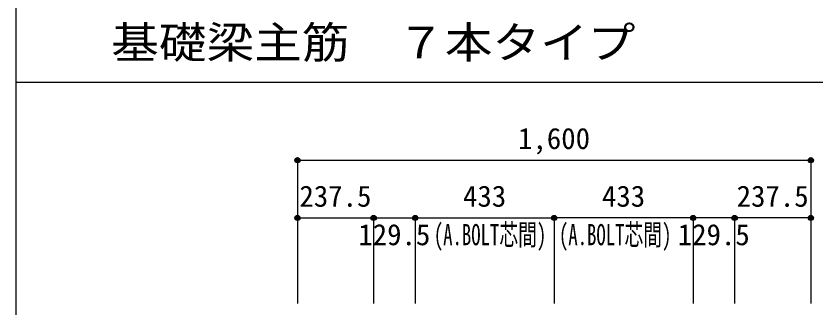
# Model space of a CAD drawing. Units: millimetres at full size, sheet at 1:30. Extents: x -5973 to 5954, y -4195 to 4201.
# Drawn here: x -5973 to -3483, y -923 to -15 of the extents above; entities that cross this region are included whole.
import ezdxf
from ezdxf.enums import TextEntityAlignment as Align

# ---------------------------------------------------------------- set-up
doc = ezdxf.new("R2010")
doc.units = ezdxf.units.MM
doc.header["$LTSCALE"] = 30
doc.header["$PDMODE"] = 32
doc.header["$PDSIZE"] = 15
for name, color, linetype in [('0-7_文字', 4, 'Continuous'), ('0-D_寸法', 4, 'Continuous'), ('6-7_文字', 7, 'Continuous'), ('F-0_枠', 6, 'Continuous')]:
    doc.layers.add(name, color=color, linetype=linetype)
doc.styles.add('ＭＳ ゴシック', font='')
doc.styles.get('ＭＳ ゴシック').set_extended_font_data('MS Gothic')

msp = doc.modelspace()

# ---------------------------------------------------------------- linework, layer by layer
at = {"layer": '0-D_寸法'}
for p, q in [((-5095.8, -465.12), (-5095.8, -645.12)), ((-5095.8, -465.12), (-5095.8, -645.12)), ((-5095.8, -465.12), (-3495.8, -465.12)), ((-5095.8, -465.12), (-3495.8, -465.12)), ((-3495.8, -465.12), (-3495.8, -645.12)), ((-5095.8, -645.12), (-5095.8, -912.16)), ((-5095.8, -645.12), (-4858.3, -645.12)), ((-4858.3, -645.12), (-4728.8, -645.12)), ((-4858.3, -645.12), (-4858.3, -912.16)), ((-4728.8, -645.12), (-4728.8, -912.16)), ((-4728.8, -645.12), (-4295.8, -645.12)), ((-4295.8, -645.12), (-4295.8, -912.16)), ((-3862.8, -645.12), (-4295.8, -645.12)), ((-3733.3, -645.12), (-3862.8, -645.12)), ((-3862.8, -645.12), (-3862.8, -912.16)), ((-3495.8, -645.12), (-3733.3, -645.12)), ((-3733.3, -645.12), (-3733.3, -912.16)), ((-3495.8, -645.12), (-3495.8, -912.16))]:
    msp.add_line(p, q, dxfattribs=at)
for centre, radius in [((-5095.8, -465.12), 8), ((-5095.8, -465.12), 7.2), ((-5095.8, -465.12), 6.4), ((-5095.8, -465.12), 5.6), ((-5095.8, -465.12), 4.8), ((-5095.8, -465.12), 4), ((-5095.8, -465.12), 3.2), ((-5095.8, -465.12), 2.4), ((-5095.8, -465.12), 1.6), ((-5095.8, -465.12), 0.8), ((-3495.8, -465.12), 8), ((-3495.8, -465.12), 7.2), ((-3495.8, -465.12), 6.4), ((-3495.8, -465.12), 5.6), ((-3495.8, -465.12), 4.8), ((-3495.8, -465.12), 4), ((-3495.8, -465.12), 3.2), ((-3495.8, -465.12), 2.4), ((-3495.8, -465.12), 1.6), ((-3495.8, -465.12), 0.8), ((-5095.8, -645.12), 8), ((-5095.8, -645.12), 7.2), ((-5095.8, -645.12), 6.4), ((-5095.8, -645.12), 5.6), ((-5095.8, -645.12), 4.8), ((-5095.8, -645.12), 4), ((-5095.8, -645.12), 3.2), ((-5095.8, -645.12), 2.4), ((-5095.8, -645.12), 1.6), ((-5095.8, -645.12), 0.8), ((-4858.3, -645.12), 8), ((-4858.3, -645.12), 7.2), ((-4858.3, -645.12), 6.4), ((-4858.3, -645.12), 5.6), ((-4858.3, -645.12), 4.8), ((-4858.3, -645.12), 4), ((-4858.3, -645.12), 3.2), ((-4858.3, -645.12), 2.4), ((-4858.3, -645.12), 1.6), ((-4858.3, -645.12), 0.8), ((-4728.8, -645.12), 8), ((-4728.8, -645.12), 7.2), ((-4728.8, -645.12), 6.4), ((-4728.8, -645.12), 5.6), ((-4728.8, -645.12), 4.8), ((-4728.8, -645.12), 4), ((-4728.8, -645.12), 3.2), ((-4728.8, -645.12), 2.4), ((-4728.8, -645.12), 1.6), ((-4728.8, -645.12), 0.8), ((-4295.8, -645.12), 8), ((-4295.8, -645.12), 7.2), ((-4295.8, -645.12), 6.4), ((-4295.8, -645.12), 5.6), ((-4295.8, -645.12), 4.8), ((-4295.8, -645.12), 4), ((-4295.8, -645.12), 3.2), ((-4295.8, -645.12), 2.4), ((-4295.8, -645.12), 1.6), ((-4295.8, -645.12), 0.8), ((-3862.8, -645.12), 8), ((-3862.8, -645.12), 7.2), ((-3862.8, -645.12), 6.4), ((-3862.8, -645.12), 5.6), ((-3862.8, -645.12), 4.8), ((-3862.8, -645.12), 4), ((-3862.8, -645.12), 3.2), ((-3862.8, -645.12), 2.4), ((-3862.8, -645.12), 1.6), ((-3862.8, -645.12), 0.8), ((-3733.3, -645.12), 8), ((-3733.3, -645.12), 7.2), ((-3733.3, -645.12), 6.4), ((-3733.3, -645.12), 5.6), ((-3733.3, -645.12), 4.8), ((-3733.3, -645.12), 4), ((-3733.3, -645.12), 3.2), ((-3733.3, -645.12), 2.4), ((-3733.3, -645.12), 1.6), ((-3733.3, -645.12), 0.8), ((-3495.8, -645.12), 8), ((-3495.8, -645.12), 7.2), ((-3495.8, -645.12), 6.4), ((-3495.8, -645.12), 5.6), ((-3495.8, -645.12), 4.8), ((-3495.8, -645.12), 4), ((-3495.8, -645.12), 3.2), ((-3495.8, -645.12), 2.4), ((-3495.8, -645.12), 1.6), ((-3495.8, -645.12), 0.8)]:
    msp.add_circle(centre, radius, dxfattribs=at)
at = {"layer": '0-D_寸法', "color": 7}
for p in [(-5095.8, -465.12), (-5095.8, -465.12), (-3495.8, -465.12), (-5095.8, -645.12), (-5095.8, -645.12), (-4858.3, -645.12), (-4858.3, -645.12), (-4728.8, -645.12), (-4728.8, -645.12), (-4295.8, -645.12), (-4295.8, -645.12), (-3862.8, -645.12), (-3862.8, -645.12), (-3733.3, -645.12), (-3733.3, -645.12), (-3495.8, -645.12), (-3495.8, -645.12)]:
    msp.add_point(p, dxfattribs=at)
at = {"layer": 'F-0_枠'}
msp.add_line((-5972.88, 4201.15), (-5972.88, -4195.24), dxfattribs=at)
at = {"layer": 'F-0_枠', "color": 2}
msp.add_line((-5972.88, -222.05), (3723.6, -222.05), dxfattribs=at)

# ---------------------------------------------------------------- texts
at = {"layer": '0-7_文字', "style": 'ＭＳ ゴシック', "width": 0.65}
for p in [(-4670.8, -750.12), (-4280.8, -750.12)]:
    msp.add_text('(A.BOLT芯間)', height=65.98, dxfattribs=at).set_placement(p, align=Align.BOTTOM_LEFT)
at = {"layer": '0-D_寸法', "style": 'ＭＳ ゴシック'}
for s, p in [('1,600', (-4408.3, -450.12)), ('237.5', (-5089.55, -630.12)), ('433', (-4579.8, -630.12)), ('433', (-4146.8, -630.12)), ('237.5', (-3727.05, -630.12)), ('129.5', (-4906.05, -750.12)), ('129.5', (-3910.55, -750.12))]:
    msp.add_text(s, height=65.98, dxfattribs=at).set_placement(p, align=Align.BOTTOM_LEFT)
at = {"layer": '6-7_文字', "color": 2, "style": 'ＭＳ ゴシック', "width": 1.1}
msp.add_text('\u3000\u3000基礎梁主筋\u3000７本タイプ', height=98.97, dxfattribs=at).set_placement((-5972.88, -177.05), align=Align.BOTTOM_LEFT)

doc.saveas('drawing.dxf')
